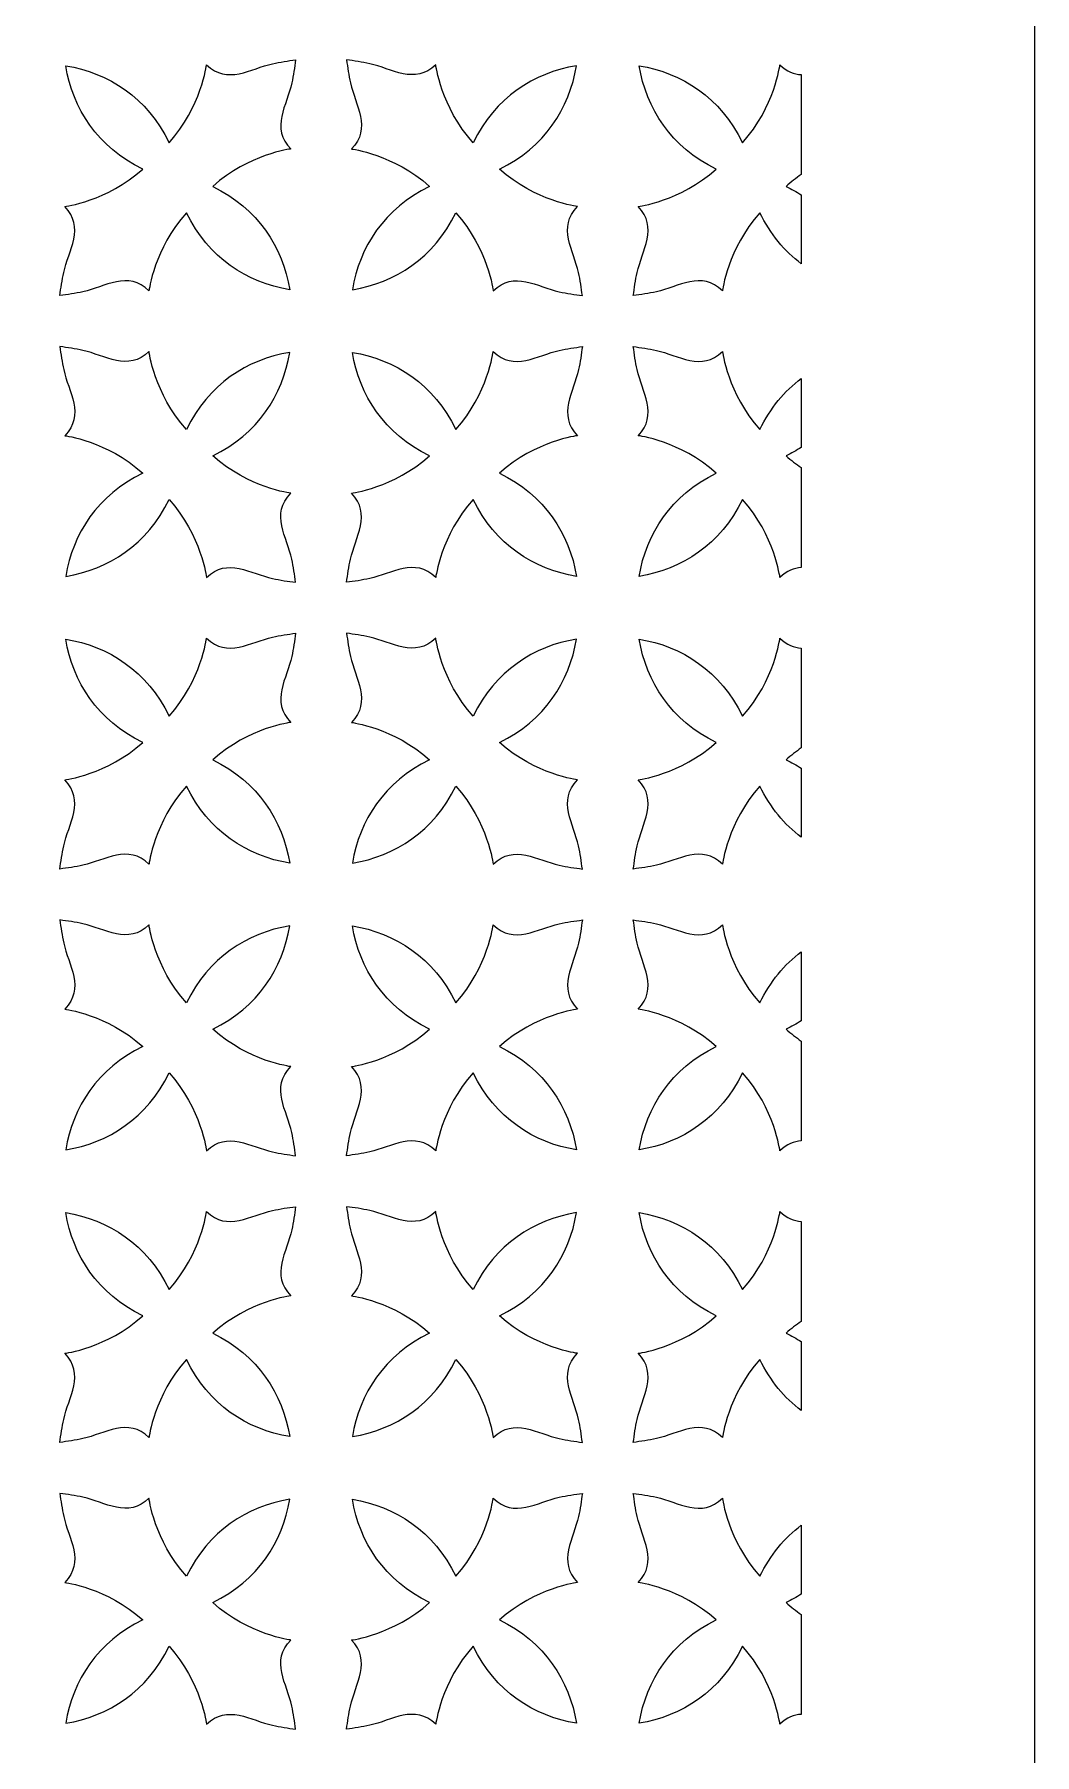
# Model space of a CAD drawing. Header units: centimetres. Extents: x -9.3 to 7.2, y -14.2 to 13.3.
# Drawn here: x -5.54 to -1.79, y -6.81 to -0.36 of the extents above; entities that cross this region are included whole.
import ezdxf

# ---------------------------------------------------------------- set-up
doc = ezdxf.new("R2010")
doc.units = ezdxf.units.CM
doc.header["$MEASUREMENT"] = 0
doc.layers.add('layer 1', color=7, linetype='Continuous')

msp = doc.modelspace()

# ---------------------------------------------------------------- linework, layer by layer
at = {"layer": 'layer 1', "color": 177}
msp.add_open_spline([(-1.79197, 13.32705), (-4.2919, 13.32705), (-6.79183, 13.32705), (-9.29176, 13.32705), (-9.29176, 13.32705), (-9.29176, 4.97173), (-9.29176, -3.38359), (-9.29176, -11.73891), (-9.29176, -11.73891), (-9.29174, -11.73891), (-9.29172, -11.73891), (-9.2917, -11.73891), (-9.2917, -11.73891), (-9.2917, -12.55), (-9.2917, -13.36109), (-9.2917, -14.17218), (-9.2917, -14.17218), (-9.00004, -14.17218), (-8.70838, -14.17218), (-8.41673, -14.17218), (-8.41673, -14.17218), (-8.41673, -14.04718), (-8.41673, -13.92218), (-8.41673, -13.79719), (-8.41673, -13.79719), (-8.10821, -13.79719), (-7.7997, -13.79719), (-7.49119, -13.79719), (-7.49119, -13.79719), (-7.49119, -13.55293), (-7.49119, -13.30868), (-7.49119, -13.06443), (-7.49119, -13.06443), (-7.36638, -13.06193), (-7.24157, -13.05944), (-7.11675, -13.05695), (-7.11675, -13.05695), (-7.09459, -13.12015), (-7.06555, -13.17496), (-7.01733, -13.22334), (-7.01733, -13.22334), (-6.9701, -13.27071), (-6.9213, -13.29998), (-6.86398, -13.31331), (-6.86398, -13.31331), (-6.78812, -13.33095), (-6.70802, -13.32327), (-6.64712, -13.27014), (-6.64712, -13.27014), (-6.58819, -13.21872), (-6.55419, -13.13637), (-6.54197, -13.0578), (-6.54197, -13.0578), (-6.5071, -13.06133), (-6.47744, -13.06051), (-6.44947, -13.05651), (-6.44947, -13.05651), (-6.30989, -13.03653), (-6.24396, -12.94821), (-6.23218, -12.81503), (-6.23218, -12.81503), (-6.22929, -12.7824), (-6.23159, -12.75017), (-6.24195, -12.72181), (-6.24195, -12.72181), (-6.23976, -12.72236), (-6.23757, -12.7229), (-6.23537, -12.72345), (-6.23537, -12.72345), (-6.18612, -12.74048), (-6.13686, -12.75751), (-6.08761, -12.77454), (-6.08761, -12.77454), (-6.05805, -13.07636), (-5.82498, -13.31135), (-5.54184, -13.31135), (-5.54184, -13.31135), (-5.25869, -13.31135), (-5.02562, -13.07636), (-4.99607, -12.77454), (-4.99607, -12.77454), (-4.94681, -12.75751), (-4.89756, -12.74048), (-4.8483, -12.72345), (-4.8483, -12.72345), (-4.84611, -12.7229), (-4.84391, -12.72236), (-4.84172, -12.72181), (-4.84172, -12.72181), (-4.85209, -12.75017), (-4.85439, -12.7824), (-4.8515, -12.81503), (-4.8515, -12.81503), (-4.83971, -12.94821), (-4.77378, -13.03653), (-4.6342, -13.05651), (-4.6342, -13.05651), (-4.60623, -13.06051), (-4.57657, -13.06133), (-4.5417, -13.0578), (-4.5417, -13.0578), (-4.52949, -13.13637), (-4.49549, -13.21872), (-4.43655, -13.27014), (-4.43655, -13.27014), (-4.37565, -13.32327), (-4.29554, -13.33095), (-4.21969, -13.31331), (-4.21969, -13.31331), (-4.16237, -13.29998), (-4.11357, -13.27071), (-4.06635, -13.22334), (-4.06635, -13.22334), (-4.01812, -13.17496), (-3.98908, -13.12015), (-3.96692, -13.05695), (-3.96692, -13.05695), (-3.84211, -13.05944), (-3.71729, -13.06193), (-3.59248, -13.06443), (-3.59248, -13.06443), (-3.59248, -13.30868), (-3.59248, -13.55293), (-3.59248, -13.79719), (-3.59248, -13.79719), (-3.28397, -13.79719), (-2.97546, -13.79719), (-2.66695, -13.79719), (-2.66695, -13.79719), (-2.66695, -13.92218), (-2.66695, -14.04718), (-2.66695, -14.17218), (-2.66695, -14.17218), (-2.37529, -14.17218), (-2.08363, -14.17218), (-1.79197, -14.17218), (-1.79197, -14.17218), (-1.79197, -13.36109), (-1.79197, -12.55), (-1.79197, -11.73891), (-1.79197, -11.73891), (-1.79197, -3.38359), (-1.79197, 4.97173), (-1.79197, 13.32705)], degree=3, knots=[0, 0, 0, 0, 0.027027, 0.027027, 0.027027, 0.027027, 0.0540541, 0.0540541, 0.0540541, 0.0540541, 0.0810811, 0.0810811, 0.0810811, 0.0810811, 0.1081081, 0.1081081, 0.1081081, 0.1081081, 0.1351351, 0.1351351, 0.1351351, 0.1351351, 0.1621622, 0.1621622, 0.1621622, 0.1621622, 0.1891892, 0.1891892, 0.1891892, 0.1891892, 0.2162162, 0.2162162, 0.2162162, 0.2162162, 0.2432432, 0.2432432, 0.2432432, 0.2432432, 0.2702703, 0.2702703, 0.2702703, 0.2702703, 0.2972973, 0.2972973, 0.2972973, 0.2972973, 0.3243243, 0.3243243, 0.3243243, 0.3243243, 0.3513514, 0.3513514, 0.3513514, 0.3513514, 0.3783784, 0.3783784, 0.3783784, 0.3783784, 0.4054054, 0.4054054, 0.4054054, 0.4054054, 0.4324324, 0.4324324, 0.4324324, 0.4324324, 0.4594595, 0.4594595, 0.4594595, 0.4594595, 0.4864865, 0.4864865, 0.4864865, 0.4864865, 0.5135135, 0.5135135, 0.5135135, 0.5135135, 0.5405405, 0.5405405, 0.5405405, 0.5405405, 0.5675676, 0.5675676, 0.5675676, 0.5675676, 0.5945946, 0.5945946, 0.5945946, 0.5945946, 0.6216216, 0.6216216, 0.6216216, 0.6216216, 0.6486486, 0.6486486, 0.6486486, 0.6486486, 0.6756757, 0.6756757, 0.6756757, 0.6756757, 0.7027027, 0.7027027, 0.7027027, 0.7027027, 0.7297297, 0.7297297, 0.7297297, 0.7297297, 0.7567568, 0.7567568, 0.7567568, 0.7567568, 0.7837838, 0.7837838, 0.7837838, 0.7837838, 0.8108108, 0.8108108, 0.8108108, 0.8108108, 0.8378378, 0.8378378, 0.8378378, 0.8378378, 0.8648649, 0.8648649, 0.8648649, 0.8648649, 0.8918919, 0.8918919, 0.8918919, 0.8918919, 0.9189189, 0.9189189, 0.9189189, 0.9189189, 0.9459459, 0.9459459, 0.9459459, 0.9459459, 1, 1, 1, 1], dxfattribs=at)
at = {"layer": 'layer 1', "color": 7}
for points, knots in [([(-4.58455, -1.31737), (-4.61036, -1.15755), (-4.70408, -1.01188), (-4.87346, -0.93002), (-4.87346, -0.93002), (-4.73764, -0.80876), (-4.58056, -0.78967), (-4.58056, -0.78967), (-4.58056, -0.78967), (-4.65754, -0.7127), (-4.59457, -0.62315), (-4.57679, -0.5421), (-4.57679, -0.5421), (-4.5706, -0.51392), (-4.56595, -0.48343), (-4.56249, -0.45562), (-4.56249, -0.45562), (-4.5903, -0.45907), (-4.62077, -0.46374), (-4.64898, -0.46993), (-4.64898, -0.46993), (-4.73, -0.48771), (-4.81956, -0.55068), (-4.89652, -0.47371), (-4.89652, -0.47371), (-4.89652, -0.47371), (-4.91562, -0.63077), (-5.03687, -0.7666), (-5.03687, -0.7666), (-5.11873, -0.59722), (-5.26441, -0.50348), (-5.42424, -0.47769), (-5.42424, -0.47769), (-5.39845, -0.6375), (-5.3047, -0.78319), (-5.13533, -0.86505), (-5.13533, -0.86505), (-5.27115, -0.98632), (-5.42822, -1.0054), (-5.42822, -1.0054), (-5.42822, -1.0054), (-5.35125, -1.08238), (-5.41421, -1.17193), (-5.432, -1.25295), (-5.432, -1.25295), (-5.43819, -1.28115), (-5.44285, -1.31164), (-5.44632, -1.33944), (-5.44632, -1.33944), (-5.4185, -1.33599), (-5.38802, -1.33133), (-5.35982, -1.32513), (-5.35982, -1.32513), (-5.27879, -1.30736), (-5.18924, -1.2444), (-5.11226, -1.32135), (-5.11226, -1.32135), (-5.11226, -1.32135), (-5.09318, -1.1643), (-4.97191, -1.02848), (-4.97191, -1.02848), (-4.89006, -1.19784), (-4.74437, -1.29157), (-4.58455, -1.31737)], [0, 0, 0, 0, 0.0588235, 0.0588235, 0.0588235, 0.0588235, 0.1176471, 0.1176471, 0.1176471, 0.1176471, 0.1764706, 0.1764706, 0.1764706, 0.1764706, 0.2352941, 0.2352941, 0.2352941, 0.2352941, 0.2941176, 0.2941176, 0.2941176, 0.2941176, 0.3529412, 0.3529412, 0.3529412, 0.3529412, 0.4117647, 0.4117647, 0.4117647, 0.4117647, 0.4705882, 0.4705882, 0.4705882, 0.4705882, 0.5294118, 0.5294118, 0.5294118, 0.5294118, 0.5882353, 0.5882353, 0.5882353, 0.5882353, 0.6470588, 0.6470588, 0.6470588, 0.6470588, 0.7058824, 0.7058824, 0.7058824, 0.7058824, 0.7647059, 0.7647059, 0.7647059, 0.7647059, 0.8235294, 0.8235294, 0.8235294, 0.8235294, 0.8823529, 0.8823529, 0.8823529, 0.8823529, 1, 1, 1, 1]), ([(-4.3493, -1.31737), (-4.3235, -1.15755), (-4.22976, -1.01188), (-4.06039, -0.93002), (-4.06039, -0.93002), (-4.19621, -0.80876), (-4.35327, -0.78967), (-4.35327, -0.78967), (-4.35327, -0.78967), (-4.27632, -0.7127), (-4.33927, -0.62315), (-4.35705, -0.5421), (-4.35705, -0.5421), (-4.36324, -0.51392), (-4.3679, -0.48343), (-4.37137, -0.45562), (-4.37137, -0.45562), (-4.34355, -0.45907), (-4.31308, -0.46374), (-4.28488, -0.46993), (-4.28488, -0.46993), (-4.20385, -0.48771), (-4.1143, -0.55068), (-4.03732, -0.47371), (-4.03732, -0.47371), (-4.03732, -0.47371), (-4.01823, -0.63077), (-3.89699, -0.7666), (-3.89699, -0.7666), (-3.81512, -0.59722), (-3.66942, -0.50348), (-3.50961, -0.47769), (-3.50961, -0.47769), (-3.53541, -0.6375), (-3.62915, -0.78319), (-3.79853, -0.86505), (-3.79853, -0.86505), (-3.66269, -0.98632), (-3.50564, -1.0054), (-3.50564, -1.0054), (-3.50564, -1.0054), (-3.5826, -1.08238), (-3.51965, -1.17193), (-3.50186, -1.25295), (-3.50186, -1.25295), (-3.49567, -1.28115), (-3.491, -1.31164), (-3.48753, -1.33944), (-3.48753, -1.33944), (-3.51535, -1.33599), (-3.54583, -1.33133), (-3.57403, -1.32513), (-3.57403, -1.32513), (-3.65505, -1.30736), (-3.74462, -1.2444), (-3.82157, -1.32135), (-3.82157, -1.32135), (-3.82157, -1.32135), (-3.84068, -1.1643), (-3.96193, -1.02848), (-3.96193, -1.02848), (-4.04379, -1.19784), (-4.18947, -1.29157), (-4.3493, -1.31737)], [0, 0, 0, 0, 0.0588235, 0.0588235, 0.0588235, 0.0588235, 0.1176471, 0.1176471, 0.1176471, 0.1176471, 0.1764706, 0.1764706, 0.1764706, 0.1764706, 0.2352941, 0.2352941, 0.2352941, 0.2352941, 0.2941176, 0.2941176, 0.2941176, 0.2941176, 0.3529412, 0.3529412, 0.3529412, 0.3529412, 0.4117647, 0.4117647, 0.4117647, 0.4117647, 0.4705882, 0.4705882, 0.4705882, 0.4705882, 0.5294118, 0.5294118, 0.5294118, 0.5294118, 0.5882353, 0.5882353, 0.5882353, 0.5882353, 0.6470588, 0.6470588, 0.6470588, 0.6470588, 0.7058824, 0.7058824, 0.7058824, 0.7058824, 0.7647059, 0.7647059, 0.7647059, 0.7647059, 0.8235294, 0.8235294, 0.8235294, 0.8235294, 0.8823529, 0.8823529, 0.8823529, 0.8823529, 1, 1, 1, 1]), ([(-2.66695, -1.21987), (-2.66695, -1.13375), (-2.66695, -1.04762), (-2.66695, -0.96149), (-2.66695, -0.96149), (-2.68479, -0.95018), (-2.70365, -0.93964), (-2.72357, -0.93002), (-2.72357, -0.93002), (-2.70494, -0.91339), (-2.68592, -0.89868), (-2.66695, -0.88568), (-2.66695, -0.88568), (-2.66695, -0.76074), (-2.66695, -0.63579), (-2.66695, -0.51085), (-2.66695, -0.51085), (-2.69439, -0.5093), (-2.7212, -0.49915), (-2.74664, -0.47371), (-2.74664, -0.47371), (-2.74664, -0.47371), (-2.76573, -0.63077), (-2.88699, -0.7666), (-2.88699, -0.7666), (-2.96885, -0.59722), (-3.11455, -0.50348), (-3.27436, -0.47769), (-3.27436, -0.47769), (-3.24856, -0.6375), (-3.15482, -0.78319), (-2.98545, -0.86505), (-2.98545, -0.86505), (-3.12126, -0.98632), (-3.27834, -1.0054), (-3.27834, -1.0054), (-3.27834, -1.0054), (-3.20137, -1.08238), (-3.26433, -1.17193), (-3.28211, -1.25295), (-3.28211, -1.25295), (-3.2883, -1.28115), (-3.29297, -1.31164), (-3.29643, -1.33944), (-3.29643, -1.33944), (-3.26862, -1.33599), (-3.23814, -1.33133), (-3.20995, -1.32513), (-3.20995, -1.32513), (-3.1289, -1.30736), (-3.03935, -1.2444), (-2.96239, -1.32135), (-2.96239, -1.32135), (-2.96239, -1.32135), (-2.94329, -1.1643), (-2.82203, -1.02848), (-2.82203, -1.02848), (-2.78304, -1.10917), (-2.72956, -1.17268), (-2.66695, -1.21987)], [0, 0, 0, 0, 0.0625, 0.0625, 0.0625, 0.0625, 0.125, 0.125, 0.125, 0.125, 0.1875, 0.1875, 0.1875, 0.1875, 0.25, 0.25, 0.25, 0.25, 0.3125, 0.3125, 0.3125, 0.3125, 0.375, 0.375, 0.375, 0.375, 0.4375, 0.4375, 0.4375, 0.4375, 0.5, 0.5, 0.5, 0.5, 0.5625, 0.5625, 0.5625, 0.5625, 0.625, 0.625, 0.625, 0.625, 0.6875, 0.6875, 0.6875, 0.6875, 0.75, 0.75, 0.75, 0.75, 0.8125, 0.8125, 0.8125, 0.8125, 0.875, 0.875, 0.875, 0.875, 1, 1, 1, 1]), ([(-4.58455, -1.55264), (-4.61036, -1.71246), (-4.70408, -1.85816), (-4.87346, -1.94), (-4.87346, -1.94), (-4.73764, -2.06126), (-4.58056, -2.08036), (-4.58056, -2.08036), (-4.58056, -2.08036), (-4.65754, -2.15732), (-4.59457, -2.24689), (-4.57679, -2.32791), (-4.57679, -2.32791), (-4.5706, -2.35611), (-4.56595, -2.3866), (-4.56249, -2.4144), (-4.56249, -2.4144), (-4.5903, -2.41095), (-4.62077, -2.40628), (-4.64898, -2.40009), (-4.64898, -2.40009), (-4.73, -2.3823), (-4.81956, -2.31936), (-4.89652, -2.39631), (-4.89652, -2.39631), (-4.89652, -2.39631), (-4.91562, -2.23925), (-5.03687, -2.10341), (-5.03687, -2.10341), (-5.11873, -2.2728), (-5.26441, -2.36653), (-5.42424, -2.39233), (-5.42424, -2.39233), (-5.39845, -2.23252), (-5.3047, -2.08683), (-5.13533, -2.00497), (-5.13533, -2.00497), (-5.27115, -1.88372), (-5.42822, -1.86461), (-5.42822, -1.86461), (-5.42822, -1.86461), (-5.35125, -1.78765), (-5.41421, -1.69809), (-5.432, -1.61706), (-5.432, -1.61706), (-5.43819, -1.58887), (-5.44285, -1.5584), (-5.44632, -1.53057), (-5.44632, -1.53057), (-5.4185, -1.53405), (-5.38802, -1.53871), (-5.35982, -1.54489), (-5.35982, -1.54489), (-5.27879, -1.56266), (-5.18924, -1.62563), (-5.11226, -1.54866), (-5.11226, -1.54866), (-5.11226, -1.54866), (-5.09318, -1.70572), (-4.97191, -1.84156), (-4.97191, -1.84156), (-4.89006, -1.67217), (-4.74437, -1.57845), (-4.58455, -1.55264)], [0, 0, 0, 0, 0.0588235, 0.0588235, 0.0588235, 0.0588235, 0.1176471, 0.1176471, 0.1176471, 0.1176471, 0.1764706, 0.1764706, 0.1764706, 0.1764706, 0.2352941, 0.2352941, 0.2352941, 0.2352941, 0.2941176, 0.2941176, 0.2941176, 0.2941176, 0.3529412, 0.3529412, 0.3529412, 0.3529412, 0.4117647, 0.4117647, 0.4117647, 0.4117647, 0.4705882, 0.4705882, 0.4705882, 0.4705882, 0.5294118, 0.5294118, 0.5294118, 0.5294118, 0.5882353, 0.5882353, 0.5882353, 0.5882353, 0.6470588, 0.6470588, 0.6470588, 0.6470588, 0.7058824, 0.7058824, 0.7058824, 0.7058824, 0.7647059, 0.7647059, 0.7647059, 0.7647059, 0.8235294, 0.8235294, 0.8235294, 0.8235294, 0.8823529, 0.8823529, 0.8823529, 0.8823529, 1, 1, 1, 1]), ([(-4.3493, -1.55264), (-4.3235, -1.71246), (-4.22976, -1.85816), (-4.06039, -1.94), (-4.06039, -1.94), (-4.19621, -2.06126), (-4.35327, -2.08036), (-4.35327, -2.08036), (-4.35327, -2.08036), (-4.27632, -2.15732), (-4.33927, -2.24689), (-4.35705, -2.32791), (-4.35705, -2.32791), (-4.36324, -2.35611), (-4.3679, -2.3866), (-4.37137, -2.4144), (-4.37137, -2.4144), (-4.34355, -2.41095), (-4.31308, -2.40628), (-4.28488, -2.40009), (-4.28488, -2.40009), (-4.20385, -2.3823), (-4.1143, -2.31936), (-4.03732, -2.39631), (-4.03732, -2.39631), (-4.03732, -2.39631), (-4.01823, -2.23925), (-3.89699, -2.10341), (-3.89699, -2.10341), (-3.81512, -2.2728), (-3.66942, -2.36653), (-3.50961, -2.39233), (-3.50961, -2.39233), (-3.53541, -2.23252), (-3.62915, -2.08683), (-3.79853, -2.00497), (-3.79853, -2.00497), (-3.66269, -1.88372), (-3.50564, -1.86461), (-3.50564, -1.86461), (-3.50564, -1.86461), (-3.5826, -1.78765), (-3.51965, -1.69809), (-3.50186, -1.61706), (-3.50186, -1.61706), (-3.49567, -1.58887), (-3.491, -1.5584), (-3.48753, -1.53057), (-3.48753, -1.53057), (-3.51535, -1.53405), (-3.54583, -1.53871), (-3.57403, -1.54489), (-3.57403, -1.54489), (-3.65505, -1.56266), (-3.74462, -1.62563), (-3.82157, -1.54866), (-3.82157, -1.54866), (-3.82157, -1.54866), (-3.84068, -1.70572), (-3.96193, -1.84156), (-3.96193, -1.84156), (-4.04379, -1.67217), (-4.18947, -1.57845), (-4.3493, -1.55264)], [0, 0, 0, 0, 0.0588235, 0.0588235, 0.0588235, 0.0588235, 0.1176471, 0.1176471, 0.1176471, 0.1176471, 0.1764706, 0.1764706, 0.1764706, 0.1764706, 0.2352941, 0.2352941, 0.2352941, 0.2352941, 0.2941176, 0.2941176, 0.2941176, 0.2941176, 0.3529412, 0.3529412, 0.3529412, 0.3529412, 0.4117647, 0.4117647, 0.4117647, 0.4117647, 0.4705882, 0.4705882, 0.4705882, 0.4705882, 0.5294118, 0.5294118, 0.5294118, 0.5294118, 0.5882353, 0.5882353, 0.5882353, 0.5882353, 0.6470588, 0.6470588, 0.6470588, 0.6470588, 0.7058824, 0.7058824, 0.7058824, 0.7058824, 0.7647059, 0.7647059, 0.7647059, 0.7647059, 0.8235294, 0.8235294, 0.8235294, 0.8235294, 0.8823529, 0.8823529, 0.8823529, 0.8823529, 1, 1, 1, 1]), ([(-2.66695, -2.35918), (-2.66695, -2.23423), (-2.66695, -2.10929), (-2.66695, -1.98435), (-2.66695, -1.98435), (-2.68592, -1.97135), (-2.70494, -1.95665), (-2.72357, -1.94), (-2.72357, -1.94), (-2.70365, -1.93037), (-2.68479, -1.91985), (-2.66695, -1.90854), (-2.66695, -1.90854), (-2.66695, -1.82242), (-2.66695, -1.73629), (-2.66695, -1.65016), (-2.66695, -1.65016), (-2.72956, -1.69735), (-2.78304, -1.76086), (-2.82203, -1.84156), (-2.82203, -1.84156), (-2.94329, -1.70572), (-2.96239, -1.54866), (-2.96239, -1.54866), (-2.96239, -1.54866), (-3.03935, -1.62563), (-3.1289, -1.56266), (-3.20995, -1.54489), (-3.20995, -1.54489), (-3.23814, -1.53871), (-3.26862, -1.53405), (-3.29643, -1.53057), (-3.29643, -1.53057), (-3.29297, -1.5584), (-3.2883, -1.58887), (-3.28211, -1.61706), (-3.28211, -1.61706), (-3.26433, -1.69809), (-3.20137, -1.78765), (-3.27834, -1.86461), (-3.27834, -1.86461), (-3.27834, -1.86461), (-3.12126, -1.88372), (-2.98545, -2.00497), (-2.98545, -2.00497), (-3.15482, -2.08683), (-3.24856, -2.23252), (-3.27436, -2.39233), (-3.27436, -2.39233), (-3.11455, -2.36653), (-2.96885, -2.2728), (-2.88699, -2.10341), (-2.88699, -2.10341), (-2.76573, -2.23925), (-2.74664, -2.39631), (-2.74664, -2.39631), (-2.74664, -2.39631), (-2.7212, -2.37087), (-2.69439, -2.36073), (-2.66695, -2.35918)], [0, 0, 0, 0, 0.0625, 0.0625, 0.0625, 0.0625, 0.125, 0.125, 0.125, 0.125, 0.1875, 0.1875, 0.1875, 0.1875, 0.25, 0.25, 0.25, 0.25, 0.3125, 0.3125, 0.3125, 0.3125, 0.375, 0.375, 0.375, 0.375, 0.4375, 0.4375, 0.4375, 0.4375, 0.5, 0.5, 0.5, 0.5, 0.5625, 0.5625, 0.5625, 0.5625, 0.625, 0.625, 0.625, 0.625, 0.6875, 0.6875, 0.6875, 0.6875, 0.75, 0.75, 0.75, 0.75, 0.8125, 0.8125, 0.8125, 0.8125, 0.875, 0.875, 0.875, 0.875, 1, 1, 1, 1]), ([(-4.58455, -3.46727), (-4.61036, -3.30745), (-4.70408, -3.16178), (-4.87346, -3.07991), (-4.87346, -3.07991), (-4.73764, -2.95866), (-4.58056, -2.93956), (-4.58056, -2.93956), (-4.58056, -2.93956), (-4.65754, -2.8626), (-4.59457, -2.77303), (-4.57679, -2.692), (-4.57679, -2.692), (-4.5706, -2.66381), (-4.56595, -2.63332), (-4.56249, -2.60552), (-4.56249, -2.60552), (-4.5903, -2.60897), (-4.62077, -2.61364), (-4.64898, -2.61984), (-4.64898, -2.61984), (-4.73, -2.63761), (-4.81956, -2.70057), (-4.89652, -2.62361), (-4.89652, -2.62361), (-4.89652, -2.62361), (-4.91562, -2.78066), (-5.03687, -2.9165), (-5.03687, -2.9165), (-5.11873, -2.74712), (-5.26441, -2.65338), (-5.42424, -2.62758), (-5.42424, -2.62758), (-5.39845, -2.7874), (-5.3047, -2.93309), (-5.13533, -3.01495), (-5.13533, -3.01495), (-5.27115, -3.13622), (-5.42822, -3.1553), (-5.42822, -3.1553), (-5.42822, -3.1553), (-5.35125, -3.23228), (-5.41421, -3.32183), (-5.432, -3.40285), (-5.432, -3.40285), (-5.43819, -3.43105), (-5.44285, -3.46154), (-5.44632, -3.48934), (-5.44632, -3.48934), (-5.4185, -3.48589), (-5.38802, -3.48121), (-5.35982, -3.47502), (-5.35982, -3.47502), (-5.27879, -3.45726), (-5.18924, -3.3943), (-5.11226, -3.47125), (-5.11226, -3.47125), (-5.11226, -3.47125), (-5.09318, -3.3142), (-4.97191, -3.17837), (-4.97191, -3.17837), (-4.89006, -3.34774), (-4.74437, -3.44147), (-4.58455, -3.46727)], [0, 0, 0, 0, 0.0588235, 0.0588235, 0.0588235, 0.0588235, 0.1176471, 0.1176471, 0.1176471, 0.1176471, 0.1764706, 0.1764706, 0.1764706, 0.1764706, 0.2352941, 0.2352941, 0.2352941, 0.2352941, 0.2941176, 0.2941176, 0.2941176, 0.2941176, 0.3529412, 0.3529412, 0.3529412, 0.3529412, 0.4117647, 0.4117647, 0.4117647, 0.4117647, 0.4705882, 0.4705882, 0.4705882, 0.4705882, 0.5294118, 0.5294118, 0.5294118, 0.5294118, 0.5882353, 0.5882353, 0.5882353, 0.5882353, 0.6470588, 0.6470588, 0.6470588, 0.6470588, 0.7058824, 0.7058824, 0.7058824, 0.7058824, 0.7647059, 0.7647059, 0.7647059, 0.7647059, 0.8235294, 0.8235294, 0.8235294, 0.8235294, 0.8823529, 0.8823529, 0.8823529, 0.8823529, 1, 1, 1, 1]), ([(-4.3493, -3.46727), (-4.3235, -3.30745), (-4.22976, -3.16178), (-4.06039, -3.07991), (-4.06039, -3.07991), (-4.19621, -2.95866), (-4.35327, -2.93956), (-4.35327, -2.93956), (-4.35327, -2.93956), (-4.27632, -2.8626), (-4.33927, -2.77303), (-4.35705, -2.692), (-4.35705, -2.692), (-4.36324, -2.66381), (-4.3679, -2.63332), (-4.37137, -2.60552), (-4.37137, -2.60552), (-4.34355, -2.60897), (-4.31308, -2.61364), (-4.28488, -2.61984), (-4.28488, -2.61984), (-4.20385, -2.63761), (-4.1143, -2.70057), (-4.03732, -2.62361), (-4.03732, -2.62361), (-4.03732, -2.62361), (-4.01823, -2.78066), (-3.89699, -2.9165), (-3.89699, -2.9165), (-3.81512, -2.74712), (-3.66942, -2.65338), (-3.50961, -2.62758), (-3.50961, -2.62758), (-3.53541, -2.7874), (-3.62915, -2.93309), (-3.79853, -3.01495), (-3.79853, -3.01495), (-3.66269, -3.13622), (-3.50564, -3.1553), (-3.50564, -3.1553), (-3.50564, -3.1553), (-3.5826, -3.23228), (-3.51965, -3.32183), (-3.50186, -3.40285), (-3.50186, -3.40285), (-3.49567, -3.43105), (-3.491, -3.46154), (-3.48753, -3.48934), (-3.48753, -3.48934), (-3.51535, -3.48589), (-3.54583, -3.48121), (-3.57403, -3.47502), (-3.57403, -3.47502), (-3.65505, -3.45726), (-3.74462, -3.3943), (-3.82157, -3.47125), (-3.82157, -3.47125), (-3.82157, -3.47125), (-3.84068, -3.3142), (-3.96193, -3.17837), (-3.96193, -3.17837), (-4.04379, -3.34774), (-4.18947, -3.44147), (-4.3493, -3.46727)], [0, 0, 0, 0, 0.0588235, 0.0588235, 0.0588235, 0.0588235, 0.1176471, 0.1176471, 0.1176471, 0.1176471, 0.1764706, 0.1764706, 0.1764706, 0.1764706, 0.2352941, 0.2352941, 0.2352941, 0.2352941, 0.2941176, 0.2941176, 0.2941176, 0.2941176, 0.3529412, 0.3529412, 0.3529412, 0.3529412, 0.4117647, 0.4117647, 0.4117647, 0.4117647, 0.4705882, 0.4705882, 0.4705882, 0.4705882, 0.5294118, 0.5294118, 0.5294118, 0.5294118, 0.5882353, 0.5882353, 0.5882353, 0.5882353, 0.6470588, 0.6470588, 0.6470588, 0.6470588, 0.7058824, 0.7058824, 0.7058824, 0.7058824, 0.7647059, 0.7647059, 0.7647059, 0.7647059, 0.8235294, 0.8235294, 0.8235294, 0.8235294, 0.8823529, 0.8823529, 0.8823529, 0.8823529, 1, 1, 1, 1]), ([(-2.66695, -3.36976), (-2.66695, -3.28363), (-2.66695, -3.19752), (-2.66695, -3.11139), (-2.66695, -3.11139), (-2.68479, -3.10008), (-2.70365, -3.08954), (-2.72357, -3.07991), (-2.72357, -3.07991), (-2.70494, -3.06329), (-2.68592, -3.04858), (-2.66695, -3.03557), (-2.66695, -3.03557), (-2.66695, -2.91064), (-2.66695, -2.78569), (-2.66695, -2.66075), (-2.66695, -2.66075), (-2.69439, -2.6592), (-2.7212, -2.64905), (-2.74664, -2.62361), (-2.74664, -2.62361), (-2.74664, -2.62361), (-2.76573, -2.78066), (-2.88699, -2.9165), (-2.88699, -2.9165), (-2.96885, -2.74712), (-3.11455, -2.65338), (-3.27436, -2.62758), (-3.27436, -2.62758), (-3.24856, -2.7874), (-3.15482, -2.93309), (-2.98545, -3.01495), (-2.98545, -3.01495), (-3.12126, -3.13622), (-3.27834, -3.1553), (-3.27834, -3.1553), (-3.27834, -3.1553), (-3.20137, -3.23228), (-3.26433, -3.32183), (-3.28211, -3.40285), (-3.28211, -3.40285), (-3.2883, -3.43105), (-3.29297, -3.46154), (-3.29643, -3.48934), (-3.29643, -3.48934), (-3.26862, -3.48589), (-3.23814, -3.48121), (-3.20995, -3.47502), (-3.20995, -3.47502), (-3.1289, -3.45726), (-3.03935, -3.3943), (-2.96239, -3.47125), (-2.96239, -3.47125), (-2.96239, -3.47125), (-2.94329, -3.3142), (-2.82203, -3.17837), (-2.82203, -3.17837), (-2.78304, -3.25907), (-2.72956, -3.32258), (-2.66695, -3.36976)], [0, 0, 0, 0, 0.0625, 0.0625, 0.0625, 0.0625, 0.125, 0.125, 0.125, 0.125, 0.1875, 0.1875, 0.1875, 0.1875, 0.25, 0.25, 0.25, 0.25, 0.3125, 0.3125, 0.3125, 0.3125, 0.375, 0.375, 0.375, 0.375, 0.4375, 0.4375, 0.4375, 0.4375, 0.5, 0.5, 0.5, 0.5, 0.5625, 0.5625, 0.5625, 0.5625, 0.625, 0.625, 0.625, 0.625, 0.6875, 0.6875, 0.6875, 0.6875, 0.75, 0.75, 0.75, 0.75, 0.8125, 0.8125, 0.8125, 0.8125, 0.875, 0.875, 0.875, 0.875, 1, 1, 1, 1]), ([(-4.58455, -3.70255), (-4.61036, -3.86236), (-4.70408, -4.00804), (-4.87346, -4.0899), (-4.87346, -4.0899), (-4.73764, -4.21115), (-4.58056, -4.23026), (-4.58056, -4.23026), (-4.58056, -4.23026), (-4.65754, -4.30721), (-4.59457, -4.39679), (-4.57679, -4.47781), (-4.57679, -4.47781), (-4.5706, -4.50601), (-4.56595, -4.5365), (-4.56249, -4.5643), (-4.56249, -4.5643), (-4.5903, -4.56085), (-4.62077, -4.55617), (-4.64898, -4.54998), (-4.64898, -4.54998), (-4.73, -4.5322), (-4.81956, -4.46925), (-4.89652, -4.54621), (-4.89652, -4.54621), (-4.89652, -4.54621), (-4.91562, -4.38914), (-5.03687, -4.25332), (-5.03687, -4.25332), (-5.11873, -4.4227), (-5.26441, -4.51643), (-5.42424, -4.54223), (-5.42424, -4.54223), (-5.39845, -4.38242), (-5.3047, -4.23673), (-5.13533, -4.15487), (-5.13533, -4.15487), (-5.27115, -4.03362), (-5.42822, -4.01451), (-5.42822, -4.01451), (-5.42822, -4.01451), (-5.35125, -3.93755), (-5.41421, -3.84799), (-5.432, -3.76696), (-5.432, -3.76696), (-5.43819, -3.73876), (-5.44285, -3.7083), (-5.44632, -3.68047), (-5.44632, -3.68047), (-5.4185, -3.68394), (-5.38802, -3.68861), (-5.35982, -3.69478), (-5.35982, -3.69478), (-5.27879, -3.71256), (-5.18924, -3.77553), (-5.11226, -3.69856), (-5.11226, -3.69856), (-5.11226, -3.69856), (-5.09318, -3.85562), (-4.97191, -3.99144), (-4.97191, -3.99144), (-4.89006, -3.82207), (-4.74437, -3.72835), (-4.58455, -3.70255)], [0, 0, 0, 0, 0.0588235, 0.0588235, 0.0588235, 0.0588235, 0.1176471, 0.1176471, 0.1176471, 0.1176471, 0.1764706, 0.1764706, 0.1764706, 0.1764706, 0.2352941, 0.2352941, 0.2352941, 0.2352941, 0.2941176, 0.2941176, 0.2941176, 0.2941176, 0.3529412, 0.3529412, 0.3529412, 0.3529412, 0.4117647, 0.4117647, 0.4117647, 0.4117647, 0.4705882, 0.4705882, 0.4705882, 0.4705882, 0.5294118, 0.5294118, 0.5294118, 0.5294118, 0.5882353, 0.5882353, 0.5882353, 0.5882353, 0.6470588, 0.6470588, 0.6470588, 0.6470588, 0.7058824, 0.7058824, 0.7058824, 0.7058824, 0.7647059, 0.7647059, 0.7647059, 0.7647059, 0.8235294, 0.8235294, 0.8235294, 0.8235294, 0.8823529, 0.8823529, 0.8823529, 0.8823529, 1, 1, 1, 1]), ([(-4.3493, -3.70255), (-4.3235, -3.86236), (-4.22976, -4.00804), (-4.06039, -4.0899), (-4.06039, -4.0899), (-4.19621, -4.21115), (-4.35327, -4.23026), (-4.35327, -4.23026), (-4.35327, -4.23026), (-4.27632, -4.30721), (-4.33927, -4.39679), (-4.35705, -4.47781), (-4.35705, -4.47781), (-4.36324, -4.50601), (-4.3679, -4.5365), (-4.37137, -4.5643), (-4.37137, -4.5643), (-4.34355, -4.56085), (-4.31308, -4.55617), (-4.28488, -4.54998), (-4.28488, -4.54998), (-4.20385, -4.5322), (-4.1143, -4.46925), (-4.03732, -4.54621), (-4.03732, -4.54621), (-4.03732, -4.54621), (-4.01823, -4.38914), (-3.89699, -4.25332), (-3.89699, -4.25332), (-3.81512, -4.4227), (-3.66942, -4.51643), (-3.50961, -4.54223), (-3.50961, -4.54223), (-3.53541, -4.38242), (-3.62915, -4.23673), (-3.79853, -4.15487), (-3.79853, -4.15487), (-3.66269, -4.03362), (-3.50564, -4.01451), (-3.50564, -4.01451), (-3.50564, -4.01451), (-3.5826, -3.93755), (-3.51965, -3.84799), (-3.50186, -3.76696), (-3.50186, -3.76696), (-3.49567, -3.73876), (-3.491, -3.7083), (-3.48753, -3.68047), (-3.48753, -3.68047), (-3.51535, -3.68394), (-3.54583, -3.68861), (-3.57403, -3.69478), (-3.57403, -3.69478), (-3.65505, -3.71256), (-3.74462, -3.77553), (-3.82157, -3.69856), (-3.82157, -3.69856), (-3.82157, -3.69856), (-3.84068, -3.85562), (-3.96193, -3.99144), (-3.96193, -3.99144), (-4.04379, -3.82207), (-4.18947, -3.72835), (-4.3493, -3.70255)], [0, 0, 0, 0, 0.0588235, 0.0588235, 0.0588235, 0.0588235, 0.1176471, 0.1176471, 0.1176471, 0.1176471, 0.1764706, 0.1764706, 0.1764706, 0.1764706, 0.2352941, 0.2352941, 0.2352941, 0.2352941, 0.2941176, 0.2941176, 0.2941176, 0.2941176, 0.3529412, 0.3529412, 0.3529412, 0.3529412, 0.4117647, 0.4117647, 0.4117647, 0.4117647, 0.4705882, 0.4705882, 0.4705882, 0.4705882, 0.5294118, 0.5294118, 0.5294118, 0.5294118, 0.5882353, 0.5882353, 0.5882353, 0.5882353, 0.6470588, 0.6470588, 0.6470588, 0.6470588, 0.7058824, 0.7058824, 0.7058824, 0.7058824, 0.7647059, 0.7647059, 0.7647059, 0.7647059, 0.8235294, 0.8235294, 0.8235294, 0.8235294, 0.8823529, 0.8823529, 0.8823529, 0.8823529, 1, 1, 1, 1]), ([(-2.66695, -4.50907), (-2.66695, -4.38413), (-2.66695, -4.25918), (-2.66695, -4.13424), (-2.66695, -4.13424), (-2.68592, -4.12123), (-2.70494, -4.10653), (-2.72357, -4.0899), (-2.72357, -4.0899), (-2.70365, -4.08027), (-2.68479, -4.06974), (-2.66695, -4.05844), (-2.66695, -4.05844), (-2.66695, -3.97232), (-2.66695, -3.88618), (-2.66695, -3.80006), (-2.66695, -3.80006), (-2.72956, -3.84724), (-2.78304, -3.91076), (-2.82203, -3.99144), (-2.82203, -3.99144), (-2.94329, -3.85562), (-2.96239, -3.69856), (-2.96239, -3.69856), (-2.96239, -3.69856), (-3.03935, -3.77553), (-3.1289, -3.71256), (-3.20995, -3.69478), (-3.20995, -3.69478), (-3.23814, -3.68861), (-3.26862, -3.68394), (-3.29643, -3.68047), (-3.29643, -3.68047), (-3.29297, -3.7083), (-3.2883, -3.73876), (-3.28211, -3.76696), (-3.28211, -3.76696), (-3.26433, -3.84799), (-3.20137, -3.93755), (-3.27834, -4.01451), (-3.27834, -4.01451), (-3.27834, -4.01451), (-3.12126, -4.03362), (-2.98545, -4.15487), (-2.98545, -4.15487), (-3.15482, -4.23673), (-3.24856, -4.38242), (-3.27436, -4.54223), (-3.27436, -4.54223), (-3.11455, -4.51643), (-2.96885, -4.4227), (-2.88699, -4.25332), (-2.88699, -4.25332), (-2.76573, -4.38914), (-2.74664, -4.54621), (-2.74664, -4.54621), (-2.74664, -4.54621), (-2.7212, -4.52077), (-2.69439, -4.51063), (-2.66695, -4.50907)], [0, 0, 0, 0, 0.0625, 0.0625, 0.0625, 0.0625, 0.125, 0.125, 0.125, 0.125, 0.1875, 0.1875, 0.1875, 0.1875, 0.25, 0.25, 0.25, 0.25, 0.3125, 0.3125, 0.3125, 0.3125, 0.375, 0.375, 0.375, 0.375, 0.4375, 0.4375, 0.4375, 0.4375, 0.5, 0.5, 0.5, 0.5, 0.5625, 0.5625, 0.5625, 0.5625, 0.625, 0.625, 0.625, 0.625, 0.6875, 0.6875, 0.6875, 0.6875, 0.75, 0.75, 0.75, 0.75, 0.8125, 0.8125, 0.8125, 0.8125, 0.875, 0.875, 0.875, 0.875, 1, 1, 1, 1]), ([(-4.58455, -5.61717), (-4.61036, -5.45736), (-4.70408, -5.31166), (-4.87346, -5.22981), (-4.87346, -5.22981), (-4.73764, -5.10856), (-4.58056, -5.08945), (-4.58056, -5.08945), (-4.58056, -5.08945), (-4.65754, -5.0125), (-4.59457, -4.92292), (-4.57679, -4.8419), (-4.57679, -4.8419), (-4.5706, -4.81371), (-4.56595, -4.78322), (-4.56249, -4.75542), (-4.56249, -4.75542), (-4.5903, -4.75887), (-4.62077, -4.76355), (-4.64898, -4.76973), (-4.64898, -4.76973), (-4.73, -4.78751), (-4.81956, -4.85046), (-4.89652, -4.7735), (-4.89652, -4.7735), (-4.89652, -4.7735), (-4.91562, -4.93056), (-5.03687, -5.0664), (-5.03687, -5.0664), (-5.11873, -4.89701), (-5.26441, -4.80328), (-5.42424, -4.77748), (-5.42424, -4.77748), (-5.39845, -4.9373), (-5.3047, -5.08298), (-5.13533, -5.16485), (-5.13533, -5.16485), (-5.27115, -5.2861), (-5.42822, -5.3052), (-5.42822, -5.3052), (-5.42822, -5.3052), (-5.35125, -5.38215), (-5.41421, -5.47172), (-5.432, -5.55276), (-5.432, -5.55276), (-5.43819, -5.58095), (-5.44285, -5.61142), (-5.44632, -5.63924), (-5.44632, -5.63924), (-5.4185, -5.63576), (-5.38802, -5.63111), (-5.35982, -5.62492), (-5.35982, -5.62492), (-5.27879, -5.60715), (-5.18924, -5.5442), (-5.11226, -5.62115), (-5.11226, -5.62115), (-5.11226, -5.62115), (-5.09318, -5.46409), (-4.97191, -5.32826), (-4.97191, -5.32826), (-4.89006, -5.49764), (-4.74437, -5.59137), (-4.58455, -5.61717)], [0, 0, 0, 0, 0.0588235, 0.0588235, 0.0588235, 0.0588235, 0.1176471, 0.1176471, 0.1176471, 0.1176471, 0.1764706, 0.1764706, 0.1764706, 0.1764706, 0.2352941, 0.2352941, 0.2352941, 0.2352941, 0.2941176, 0.2941176, 0.2941176, 0.2941176, 0.3529412, 0.3529412, 0.3529412, 0.3529412, 0.4117647, 0.4117647, 0.4117647, 0.4117647, 0.4705882, 0.4705882, 0.4705882, 0.4705882, 0.5294118, 0.5294118, 0.5294118, 0.5294118, 0.5882353, 0.5882353, 0.5882353, 0.5882353, 0.6470588, 0.6470588, 0.6470588, 0.6470588, 0.7058824, 0.7058824, 0.7058824, 0.7058824, 0.7647059, 0.7647059, 0.7647059, 0.7647059, 0.8235294, 0.8235294, 0.8235294, 0.8235294, 0.8823529, 0.8823529, 0.8823529, 0.8823529, 1, 1, 1, 1]), ([(-4.3493, -5.61717), (-4.3235, -5.45736), (-4.22976, -5.31166), (-4.06039, -5.22981), (-4.06039, -5.22981), (-4.19621, -5.10856), (-4.35327, -5.08945), (-4.35327, -5.08945), (-4.35327, -5.08945), (-4.27632, -5.0125), (-4.33927, -4.92292), (-4.35705, -4.8419), (-4.35705, -4.8419), (-4.36324, -4.81371), (-4.3679, -4.78322), (-4.37137, -4.75542), (-4.37137, -4.75542), (-4.34355, -4.75887), (-4.31308, -4.76355), (-4.28488, -4.76973), (-4.28488, -4.76973), (-4.20385, -4.78751), (-4.1143, -4.85046), (-4.03732, -4.7735), (-4.03732, -4.7735), (-4.03732, -4.7735), (-4.01823, -4.93056), (-3.89699, -5.0664), (-3.89699, -5.0664), (-3.81512, -4.89701), (-3.66942, -4.80328), (-3.50961, -4.77748), (-3.50961, -4.77748), (-3.53541, -4.9373), (-3.62915, -5.08298), (-3.79853, -5.16485), (-3.79853, -5.16485), (-3.66269, -5.2861), (-3.50564, -5.3052), (-3.50564, -5.3052), (-3.50564, -5.3052), (-3.5826, -5.38215), (-3.51965, -5.47172), (-3.50186, -5.55276), (-3.50186, -5.55276), (-3.49567, -5.58095), (-3.491, -5.61142), (-3.48753, -5.63924), (-3.48753, -5.63924), (-3.51535, -5.63576), (-3.54583, -5.63111), (-3.57403, -5.62492), (-3.57403, -5.62492), (-3.65505, -5.60715), (-3.74462, -5.5442), (-3.82157, -5.62115), (-3.82157, -5.62115), (-3.82157, -5.62115), (-3.84068, -5.46409), (-3.96193, -5.32826), (-3.96193, -5.32826), (-4.04379, -5.49764), (-4.18947, -5.59137), (-4.3493, -5.61717)], [0, 0, 0, 0, 0.0588235, 0.0588235, 0.0588235, 0.0588235, 0.1176471, 0.1176471, 0.1176471, 0.1176471, 0.1764706, 0.1764706, 0.1764706, 0.1764706, 0.2352941, 0.2352941, 0.2352941, 0.2352941, 0.2941176, 0.2941176, 0.2941176, 0.2941176, 0.3529412, 0.3529412, 0.3529412, 0.3529412, 0.4117647, 0.4117647, 0.4117647, 0.4117647, 0.4705882, 0.4705882, 0.4705882, 0.4705882, 0.5294118, 0.5294118, 0.5294118, 0.5294118, 0.5882353, 0.5882353, 0.5882353, 0.5882353, 0.6470588, 0.6470588, 0.6470588, 0.6470588, 0.7058824, 0.7058824, 0.7058824, 0.7058824, 0.7647059, 0.7647059, 0.7647059, 0.7647059, 0.8235294, 0.8235294, 0.8235294, 0.8235294, 0.8823529, 0.8823529, 0.8823529, 0.8823529, 1, 1, 1, 1]), ([(-2.66695, -5.51965), (-2.66695, -5.43353), (-2.66695, -5.3474), (-2.66695, -5.26129), (-2.66695, -5.26129), (-2.68479, -5.24996), (-2.70365, -5.23944), (-2.72357, -5.22981), (-2.72357, -5.22981), (-2.70494, -5.21317), (-2.68592, -5.19847), (-2.66695, -5.18547), (-2.66695, -5.18547), (-2.66695, -5.06054), (-2.66695, -4.93559), (-2.66695, -4.81064), (-2.66695, -4.81064), (-2.69439, -4.8091), (-2.7212, -4.79894), (-2.74664, -4.7735), (-2.74664, -4.7735), (-2.74664, -4.7735), (-2.76573, -4.93056), (-2.88699, -5.0664), (-2.88699, -5.0664), (-2.96885, -4.89701), (-3.11455, -4.80328), (-3.27436, -4.77748), (-3.27436, -4.77748), (-3.24856, -4.9373), (-3.15482, -5.08298), (-2.98545, -5.16485), (-2.98545, -5.16485), (-3.12126, -5.2861), (-3.27834, -5.3052), (-3.27834, -5.3052), (-3.27834, -5.3052), (-3.20137, -5.38215), (-3.26433, -5.47172), (-3.28211, -5.55276), (-3.28211, -5.55276), (-3.2883, -5.58095), (-3.29297, -5.61142), (-3.29643, -5.63924), (-3.29643, -5.63924), (-3.26862, -5.63576), (-3.23814, -5.63111), (-3.20995, -5.62492), (-3.20995, -5.62492), (-3.1289, -5.60715), (-3.03935, -5.5442), (-2.96239, -5.62115), (-2.96239, -5.62115), (-2.96239, -5.62115), (-2.94329, -5.46409), (-2.82203, -5.32826), (-2.82203, -5.32826), (-2.78304, -5.40897), (-2.72956, -5.47248), (-2.66695, -5.51965)], [0, 0, 0, 0, 0.0625, 0.0625, 0.0625, 0.0625, 0.125, 0.125, 0.125, 0.125, 0.1875, 0.1875, 0.1875, 0.1875, 0.25, 0.25, 0.25, 0.25, 0.3125, 0.3125, 0.3125, 0.3125, 0.375, 0.375, 0.375, 0.375, 0.4375, 0.4375, 0.4375, 0.4375, 0.5, 0.5, 0.5, 0.5, 0.5625, 0.5625, 0.5625, 0.5625, 0.625, 0.625, 0.625, 0.625, 0.6875, 0.6875, 0.6875, 0.6875, 0.75, 0.75, 0.75, 0.75, 0.8125, 0.8125, 0.8125, 0.8125, 0.875, 0.875, 0.875, 0.875, 1, 1, 1, 1]), ([(-4.58455, -5.85243), (-4.61036, -6.01226), (-4.70408, -6.15793), (-4.87346, -6.2398), (-4.87346, -6.2398), (-4.73764, -6.36105), (-4.58056, -6.38015), (-4.58056, -6.38015), (-4.58056, -6.38015), (-4.65754, -6.45711), (-4.59457, -6.54667), (-4.57679, -6.62771), (-4.57679, -6.62771), (-4.5706, -6.6559), (-4.56595, -6.68639), (-4.56249, -6.7142), (-4.56249, -6.7142), (-4.5903, -6.71075), (-4.62077, -6.70607), (-4.64898, -6.69988), (-4.64898, -6.69988), (-4.73, -6.6821), (-4.81956, -6.61915), (-4.89652, -6.69611), (-4.89652, -6.69611), (-4.89652, -6.69611), (-4.91562, -6.53905), (-5.03687, -6.40321), (-5.03687, -6.40321), (-5.11873, -6.5726), (-5.26441, -6.66633), (-5.42424, -6.69213), (-5.42424, -6.69213), (-5.39845, -6.5323), (-5.3047, -6.38662), (-5.13533, -6.30477), (-5.13533, -6.30477), (-5.27115, -6.18351), (-5.42822, -6.16441), (-5.42822, -6.16441), (-5.42822, -6.16441), (-5.35125, -6.08745), (-5.41421, -5.9979), (-5.432, -5.91686), (-5.432, -5.91686), (-5.43819, -5.88866), (-5.44285, -5.85817), (-5.44632, -5.83038), (-5.44632, -5.83038), (-5.4185, -5.83383), (-5.38802, -5.83849), (-5.35982, -5.84468), (-5.35982, -5.84468), (-5.27879, -5.86246), (-5.18924, -5.92541), (-5.11226, -5.84845), (-5.11226, -5.84845), (-5.11226, -5.84845), (-5.09318, -6.00552), (-4.97191, -6.14134), (-4.97191, -6.14134), (-4.89006, -5.97197), (-4.74437, -5.87824), (-4.58455, -5.85243)], [0, 0, 0, 0, 0.0588235, 0.0588235, 0.0588235, 0.0588235, 0.1176471, 0.1176471, 0.1176471, 0.1176471, 0.1764706, 0.1764706, 0.1764706, 0.1764706, 0.2352941, 0.2352941, 0.2352941, 0.2352941, 0.2941176, 0.2941176, 0.2941176, 0.2941176, 0.3529412, 0.3529412, 0.3529412, 0.3529412, 0.4117647, 0.4117647, 0.4117647, 0.4117647, 0.4705882, 0.4705882, 0.4705882, 0.4705882, 0.5294118, 0.5294118, 0.5294118, 0.5294118, 0.5882353, 0.5882353, 0.5882353, 0.5882353, 0.6470588, 0.6470588, 0.6470588, 0.6470588, 0.7058824, 0.7058824, 0.7058824, 0.7058824, 0.7647059, 0.7647059, 0.7647059, 0.7647059, 0.8235294, 0.8235294, 0.8235294, 0.8235294, 0.8823529, 0.8823529, 0.8823529, 0.8823529, 1, 1, 1, 1]), ([(-4.3493, -5.85243), (-4.3235, -6.01226), (-4.22976, -6.15793), (-4.06039, -6.2398), (-4.06039, -6.2398), (-4.19621, -6.36105), (-4.35327, -6.38015), (-4.35327, -6.38015), (-4.35327, -6.38015), (-4.27632, -6.45711), (-4.33927, -6.54667), (-4.35705, -6.62771), (-4.35705, -6.62771), (-4.36324, -6.6559), (-4.3679, -6.68639), (-4.37137, -6.7142), (-4.37137, -6.7142), (-4.34355, -6.71075), (-4.31308, -6.70607), (-4.28488, -6.69988), (-4.28488, -6.69988), (-4.20385, -6.6821), (-4.1143, -6.61915), (-4.03732, -6.69611), (-4.03732, -6.69611), (-4.03732, -6.69611), (-4.01823, -6.53905), (-3.89699, -6.40321), (-3.89699, -6.40321), (-3.81512, -6.5726), (-3.66942, -6.66633), (-3.50961, -6.69213), (-3.50961, -6.69213), (-3.53541, -6.5323), (-3.62915, -6.38662), (-3.79853, -6.30477), (-3.79853, -6.30477), (-3.66269, -6.18351), (-3.50564, -6.16441), (-3.50564, -6.16441), (-3.50564, -6.16441), (-3.5826, -6.08745), (-3.51965, -5.9979), (-3.50186, -5.91686), (-3.50186, -5.91686), (-3.49567, -5.88866), (-3.491, -5.85817), (-3.48753, -5.83038), (-3.48753, -5.83038), (-3.51535, -5.83383), (-3.54583, -5.83849), (-3.57403, -5.84468), (-3.57403, -5.84468), (-3.65505, -5.86246), (-3.74462, -5.92541), (-3.82157, -5.84845), (-3.82157, -5.84845), (-3.82157, -5.84845), (-3.84068, -6.00552), (-3.96193, -6.14134), (-3.96193, -6.14134), (-4.04379, -5.97197), (-4.18947, -5.87824), (-4.3493, -5.85243)], [0, 0, 0, 0, 0.0588235, 0.0588235, 0.0588235, 0.0588235, 0.1176471, 0.1176471, 0.1176471, 0.1176471, 0.1764706, 0.1764706, 0.1764706, 0.1764706, 0.2352941, 0.2352941, 0.2352941, 0.2352941, 0.2941176, 0.2941176, 0.2941176, 0.2941176, 0.3529412, 0.3529412, 0.3529412, 0.3529412, 0.4117647, 0.4117647, 0.4117647, 0.4117647, 0.4705882, 0.4705882, 0.4705882, 0.4705882, 0.5294118, 0.5294118, 0.5294118, 0.5294118, 0.5882353, 0.5882353, 0.5882353, 0.5882353, 0.6470588, 0.6470588, 0.6470588, 0.6470588, 0.7058824, 0.7058824, 0.7058824, 0.7058824, 0.7647059, 0.7647059, 0.7647059, 0.7647059, 0.8235294, 0.8235294, 0.8235294, 0.8235294, 0.8823529, 0.8823529, 0.8823529, 0.8823529, 1, 1, 1, 1]), ([(-2.66695, -6.65898), (-2.66695, -6.53403), (-2.66695, -6.40908), (-2.66695, -6.28415), (-2.66695, -6.28415), (-2.68592, -6.27113), (-2.70494, -6.25643), (-2.72357, -6.2398), (-2.72357, -6.2398), (-2.70365, -6.23017), (-2.68479, -6.21964), (-2.66695, -6.20833), (-2.66695, -6.20833), (-2.66695, -6.12221), (-2.66695, -6.03608), (-2.66695, -5.94996), (-2.66695, -5.94996), (-2.72956, -5.99714), (-2.78304, -6.06065), (-2.82203, -6.14134), (-2.82203, -6.14134), (-2.94329, -6.00552), (-2.96239, -5.84845), (-2.96239, -5.84845), (-2.96239, -5.84845), (-3.03935, -5.92541), (-3.1289, -5.86246), (-3.20995, -5.84468), (-3.20995, -5.84468), (-3.23814, -5.83849), (-3.26862, -5.83383), (-3.29643, -5.83038), (-3.29643, -5.83038), (-3.29297, -5.85817), (-3.2883, -5.88866), (-3.28211, -5.91686), (-3.28211, -5.91686), (-3.26433, -5.9979), (-3.20137, -6.08745), (-3.27834, -6.16441), (-3.27834, -6.16441), (-3.27834, -6.16441), (-3.12126, -6.18351), (-2.98545, -6.30477), (-2.98545, -6.30477), (-3.15482, -6.38662), (-3.24856, -6.5323), (-3.27436, -6.69213), (-3.27436, -6.69213), (-3.11455, -6.66633), (-2.96885, -6.5726), (-2.88699, -6.40321), (-2.88699, -6.40321), (-2.76573, -6.53905), (-2.74664, -6.69611), (-2.74664, -6.69611), (-2.74664, -6.69611), (-2.7212, -6.67066), (-2.69439, -6.66052), (-2.66695, -6.65898)], [0, 0, 0, 0, 0.0625, 0.0625, 0.0625, 0.0625, 0.125, 0.125, 0.125, 0.125, 0.1875, 0.1875, 0.1875, 0.1875, 0.25, 0.25, 0.25, 0.25, 0.3125, 0.3125, 0.3125, 0.3125, 0.375, 0.375, 0.375, 0.375, 0.4375, 0.4375, 0.4375, 0.4375, 0.5, 0.5, 0.5, 0.5, 0.5625, 0.5625, 0.5625, 0.5625, 0.625, 0.625, 0.625, 0.625, 0.6875, 0.6875, 0.6875, 0.6875, 0.75, 0.75, 0.75, 0.75, 0.8125, 0.8125, 0.8125, 0.8125, 0.875, 0.875, 0.875, 0.875, 1, 1, 1, 1])]:
    msp.add_open_spline(points, degree=3, knots=knots, dxfattribs=at)

doc.saveas('drawing.dxf')
